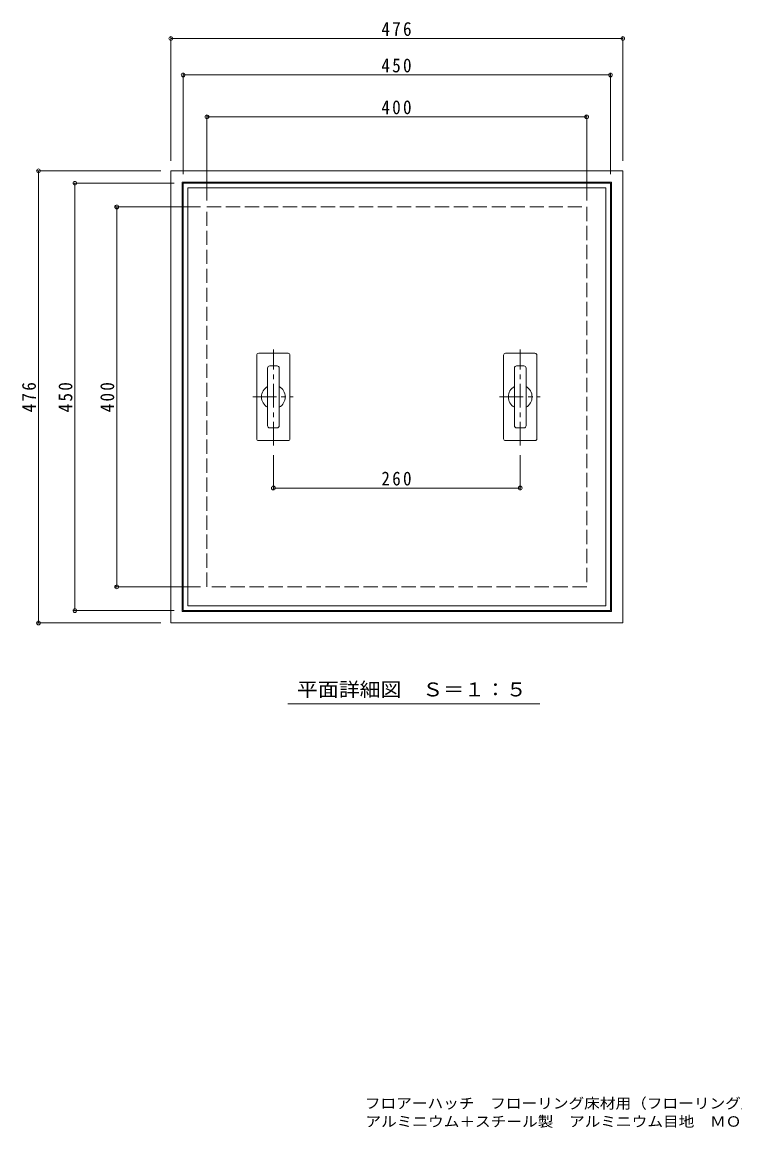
# Model space of a CAD drawing. Units: millimetres on the paper, enlarged 2 times, with parts at other scales. Extents: x -315 to 342, y -273 to 210.
# Drawn here: x -314.6 to -14.3, y -273 to 192.8 of the extents above; entities that cross this region are included whole.
import ezdxf
from ezdxf.enums import TextEntityAlignment as Align

# ---------------------------------------------------------------- set-up
doc = ezdxf.new("R2010")
doc.units = ezdxf.units.MM
doc.header["$LTSCALE"] = 2
doc.header["$PDMODE"] = 32
doc.header["$PDSIZE"] = 1.6
doc.linetypes.add('CHAIN1', pattern=[8, 5, -1, 1, -1])
doc.linetypes.add('DASHED3', pattern=[4, 3, -1])
for name, color, linetype, lineweight in [('0-1', 2, 'Continuous', 9), ('0-2', 3, 'Continuous', 9), ('0-4', 7, 'Continuous', 9)]:
    doc.layers.add(name, color=color, linetype=linetype, lineweight=lineweight)
doc.layers.add('F-0', color=7, linetype='Continuous')
doc.styles.add('ＭＳ ゴシック', font='')
doc.styles.get('ＭＳ ゴシック').set_extended_font_data('MS Gothic')

msp = doc.modelspace()

# ---------------------------------------------------------------- linework, layer by layer
at = {"layer": '0-1'}
for p, q in [((-251.957, 130.092), (-61.557, 130.092)), ((-251.957, -60.308), (-251.957, 130.092)), ((-61.557, 130.092), (-61.557, -60.308)), ((-247.157, 125.292), (-66.357, 125.292)), ((-247.157, -55.508), (-247.157, 125.292)), ((-66.357, 125.292), (-66.357, -55.508)), ((-66.357, -55.508), (-247.157, -55.508)), ((-61.557, -60.308), (-251.957, -60.308))]:
    msp.add_line(p, q, dxfattribs=at)
at = {"layer": '0-1', "linetype": 'DASHED3'}
for p, q in [((-236.757, 114.892), (-76.757, 114.892)), ((-236.757, -45.108), (-236.757, 114.892)), ((-76.757, 114.892), (-76.757, -45.108)), ((-76.757, -45.108), (-236.757, -45.108))]:
    msp.add_line(p, q, dxfattribs=at)
at = {"layer": '0-1', "color": 7}
for p, q in [((-208.757, -4.094), (-208.757, 10.38)), ((-104.757, -4.094), (-104.757, 10.38)), ((-208.757, -3.494), (-104.757, -3.494))]:
    msp.add_line(p, q, dxfattribs=at)
for p in [(-208.757, -3.494), (-104.757, -3.494)]:
    msp.add_point(p, dxfattribs=at)
at = {"layer": '0-2'}
for p, q in [((-244.757, 122.892), (-68.757, 122.892)), ((-244.757, -53.108), (-244.757, 122.892)), ((-68.757, 122.892), (-68.757, -53.108)), ((-215.757, 52.492), (-215.757, 17.292)), ((-214.957, 53.292), (-202.557, 53.292)), ((-201.757, 52.492), (-201.757, 17.292)), ((-111.757, 52.492), (-111.757, 17.292)), ((-110.957, 53.292), (-98.557, 53.292)), ((-97.757, 52.492), (-97.757, 17.292)), ((-211.197, 47.052), (-211.197, 22.732)), ((-207.197, 47.932), (-210.317, 47.932)), ((-206.317, 22.732), (-206.317, 47.052)), ((-107.197, 47.052), (-107.197, 22.732)), ((-103.197, 47.932), (-106.317, 47.932)), ((-102.317, 22.732), (-102.317, 47.052)), ((-207.197, 21.852), (-210.317, 21.852)), ((-103.197, 21.852), (-106.317, 21.852)), ((-202.557, 16.492), (-214.957, 16.492)), ((-98.557, 16.492), (-110.957, 16.492)), ((-68.757, -53.108), (-244.757, -53.108))]:
    msp.add_line(p, q, dxfattribs=at)
at = {"layer": '0-2', "linetype": 'CHAIN1'}
for p, q in [((-208.757, 14.38), (-208.757, 54.864)), ((-104.757, 14.38), (-104.757, 54.864)), ((-217.482, 34.892), (-200.418, 34.892)), ((-113.482, 34.892), (-96.418, 34.892))]:
    msp.add_line(p, q, dxfattribs=at)
at = {"layer": '0-2'}
msp.add_lwpolyline([(-246.757, -55.108), (-246.757, 124.892), (-66.757, 124.892), (-66.757, -55.108)], close=True, dxfattribs=at)
for centre, radius, start, end in [((-214.957, 52.492), 0.8, 90, 180), ((-202.557, 52.492), 0.8, 0, 90), ((-110.957, 52.492), 0.8, 90, 180), ((-98.557, 52.492), 0.8, 0, 90), ((-210.317, 47.052), 0.88, 90, 180), ((-207.197, 47.052), 0.88, 0, 90), ((-106.317, 47.052), 0.88, 90, 180), ((-103.197, 47.052), 0.88, 0, 90), ((-208.757, 34.892), 5, 119.20927, 240.79073), ((-208.757, 34.892), 5, 299.20914, 60.79086), ((-104.757, 34.892), 5, 119.20927, 240.79073), ((-104.757, 34.892), 5, 299.20914, 60.79086), ((-210.317, 22.732), 0.88, 180, 270), ((-207.197, 22.732), 0.88, 270, 0), ((-106.317, 22.732), 0.88, 180, 270), ((-103.197, 22.732), 0.88, 270, 0), ((-214.957, 17.292), 0.8, 180, 270), ((-202.557, 17.292), 0.8, 270, 0), ((-110.957, 17.292), 0.8, 180, 270), ((-98.557, 17.292), 0.8, 270, 0)]:
    msp.add_arc(centre, radius, start, end, dxfattribs=at)
at = {"layer": '0-4'}
for p, q in [((-251.957, 134.316), (-251.957, 186.47)), ((-61.557, 134.316), (-61.557, 186.47)), ((-251.957, 185.87), (-61.557, 185.87)), ((-246.757, 128.725), (-246.757, 171.117)), ((-246.757, 170.517), (-66.757, 170.517)), ((-66.757, 128.725), (-66.757, 171.117)), ((-236.757, 117.624), (-236.757, 153.486)), ((-236.757, 152.886), (-76.757, 152.886)), ((-76.757, 117.624), (-76.757, 153.486)), ((-256.181, 130.092), (-308.335, 130.092)), ((-307.735, -60.308), (-307.735, 130.092)), ((-250.59, 124.892), (-292.982, 124.892)), ((-292.382, -55.108), (-292.382, 124.892)), ((-239.489, 114.892), (-275.351, 114.892)), ((-274.751, -45.108), (-274.751, 114.892)), ((-239.489, -45.108), (-275.351, -45.108)), ((-250.59, -55.108), (-292.982, -55.108)), ((-256.181, -60.308), (-308.335, -60.308)), ((-202.638, -94.362), (-96.532, -94.362))]:
    msp.add_line(p, q, dxfattribs=at)
for p in [(-251.957, 185.87), (-61.557, 185.87), (-246.757, 170.517), (-66.757, 170.517), (-236.757, 152.886), (-76.757, 152.886), (-307.735, 130.092), (-292.382, 124.892), (-274.751, 114.892), (-274.751, -45.108), (-292.382, -55.108), (-307.735, -60.308)]:
    msp.add_point(p, dxfattribs=at)

# ---------------------------------------------------------------- texts
at = {"layer": '0-1', "insert": (-163.257, -2.494), "char_height": 5.865, "attachment_point": 7, "style": 'ＭＳ ゴシック'}
msp.add_mtext('\\T1.27;\\W0.9;260', dxfattribs=at)
at = {"layer": '0-4', "color": 2, "style": 'ＭＳ ゴシック', "width": 1.1}
msp.add_text('平面詳細図\u3000Ｓ＝１：５', height=5.865, dxfattribs=at).set_placement((-198.812, -93.018), align=Align.BOTTOM_LEFT)
at = {"layer": '0-4', "color": 2, "char_height": 5.865, "attachment_point": 7, "style": 'ＭＳ ゴシック'}
for s, insert in [('\\T1.27;\\W0.9;476', (-163.257, 186.87)), ('\\T1.27;\\W0.9;450', (-163.257, 171.517)), ('\\T1.27;\\W0.9;400', (-163.257, 153.886))]:
    msp.add_mtext(s, dxfattribs=dict(at, insert=insert))
at = {"layer": '0-4', "color": 2, "char_height": 5.865, "attachment_point": 7, "rotation": 90, "style": 'ＭＳ ゴシック'}
for s, insert in [('\\T1.27;\\W0.9;476', (-308.735, 28.392)), ('\\T1.27;\\W0.9;450', (-293.382, 28.392)), ('\\T1.27;\\W0.9;400', (-275.751, 28.392))]:
    msp.add_mtext(s, dxfattribs=dict(at, insert=insert))
at = {"layer": 'F-0', "style": 'ＭＳ ゴシック', "width": 1.1}
for s, p in [('フロアーハッチ\u3000フローリング床材用（フローリング厚12.5mm）屋内用\u3000一般形', (-170.222, -266.176)), ('アルミニウム＋スチール製\u3000アルミニウム目地\u3000ＭＯＦＭ－４５０－１２.５－Ｍ', (-169.997, -273.822))]:
    msp.add_text(s, height=4.399, dxfattribs=at).set_placement(p, align=Align.BOTTOM_LEFT)

doc.saveas('drawing.dxf')
